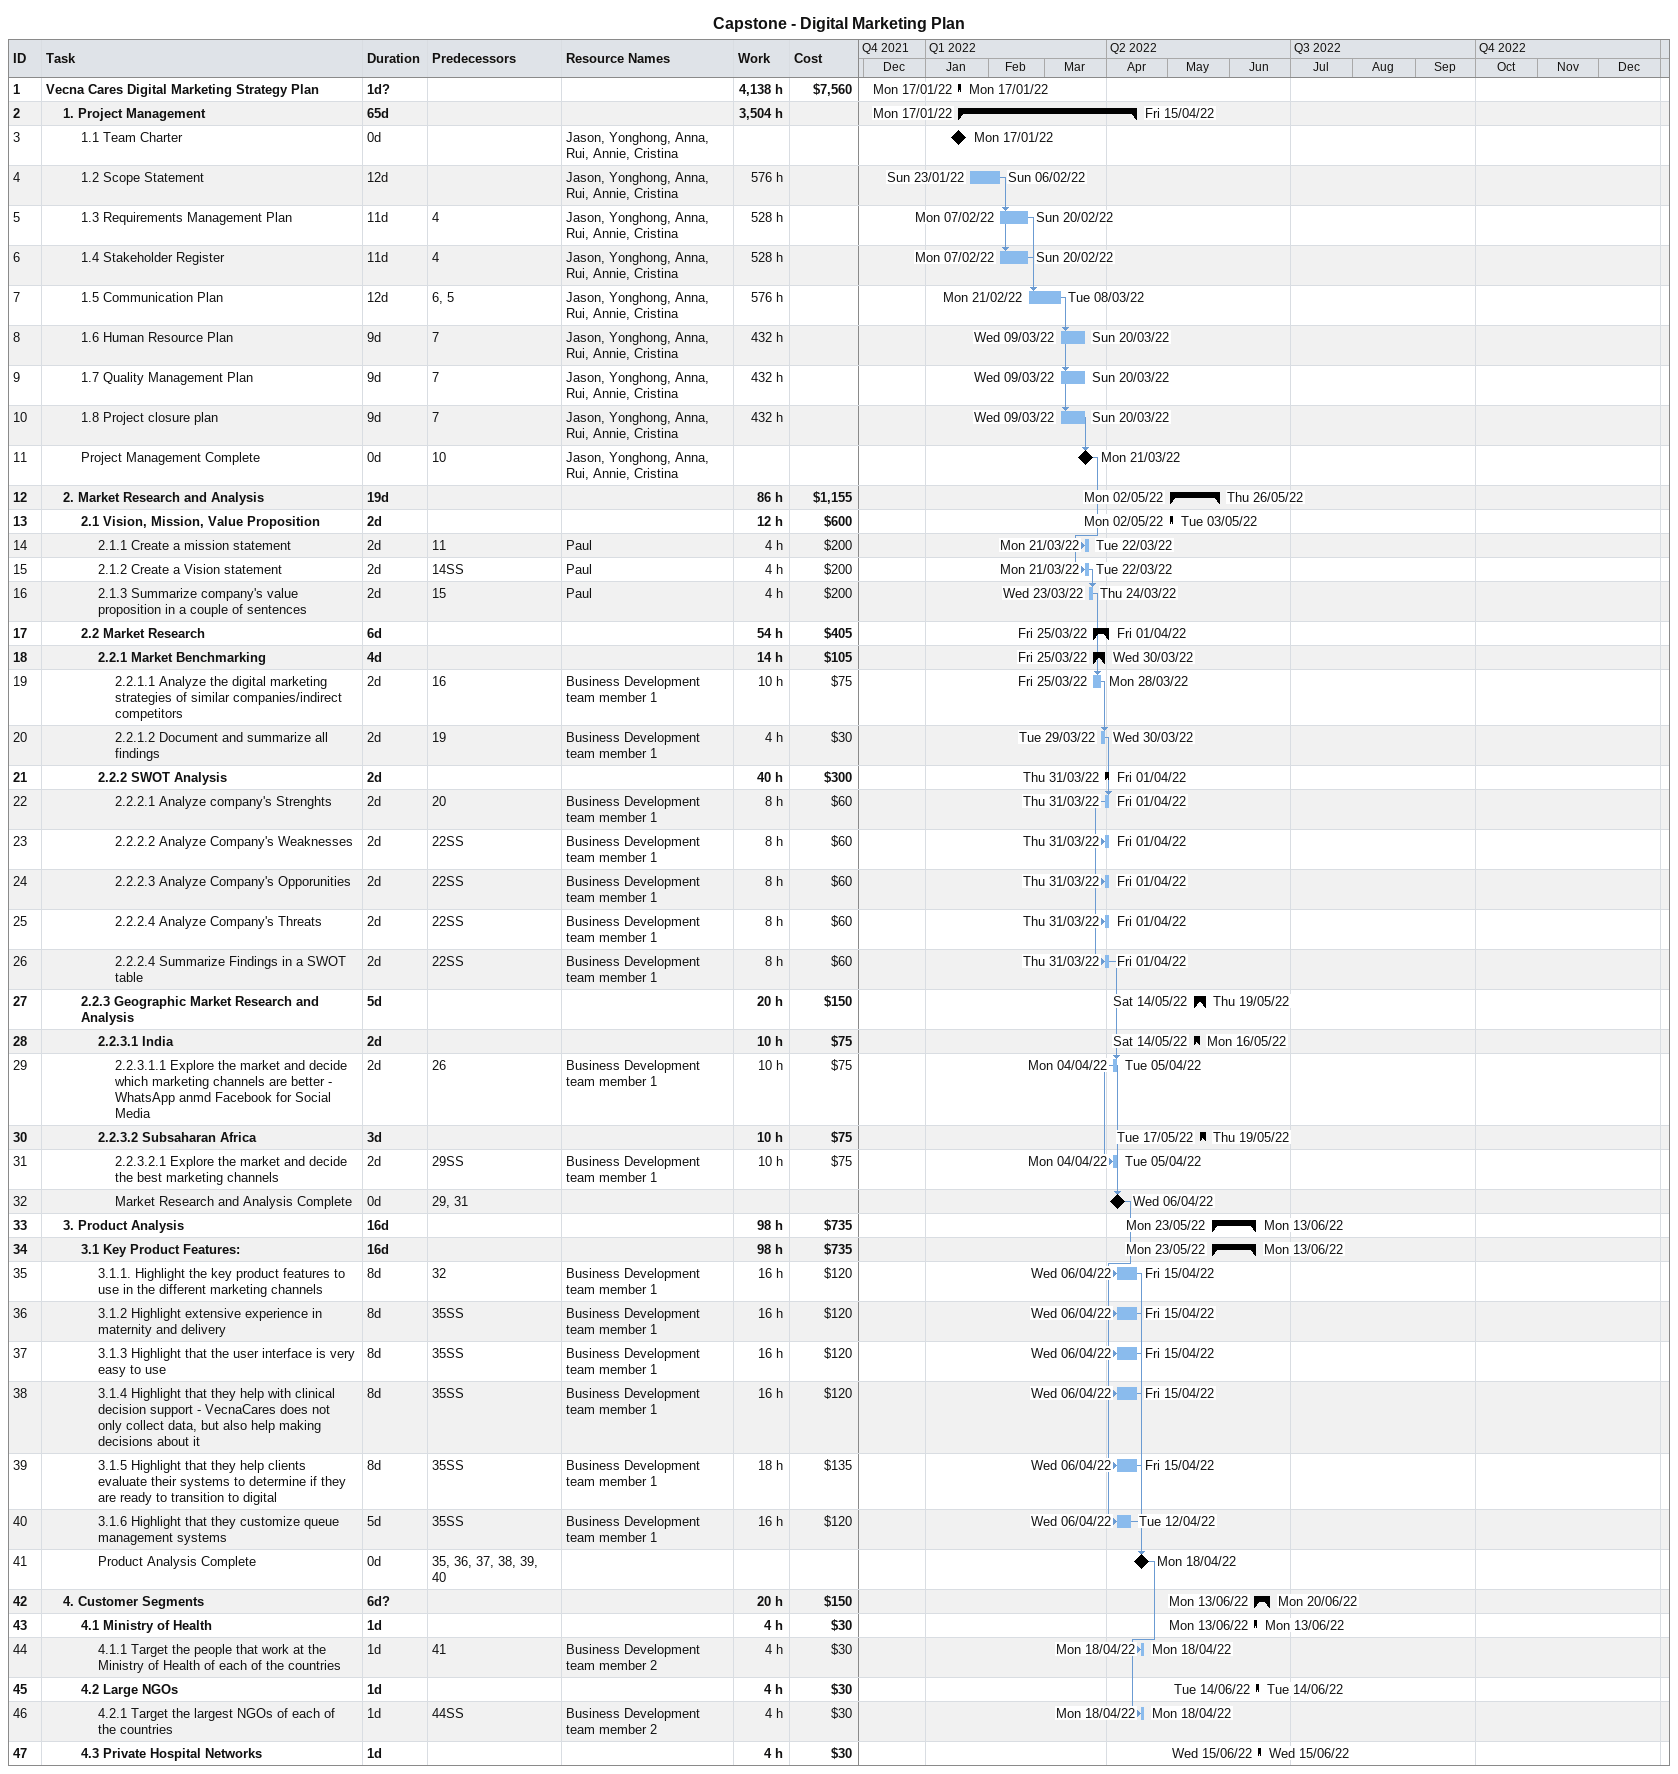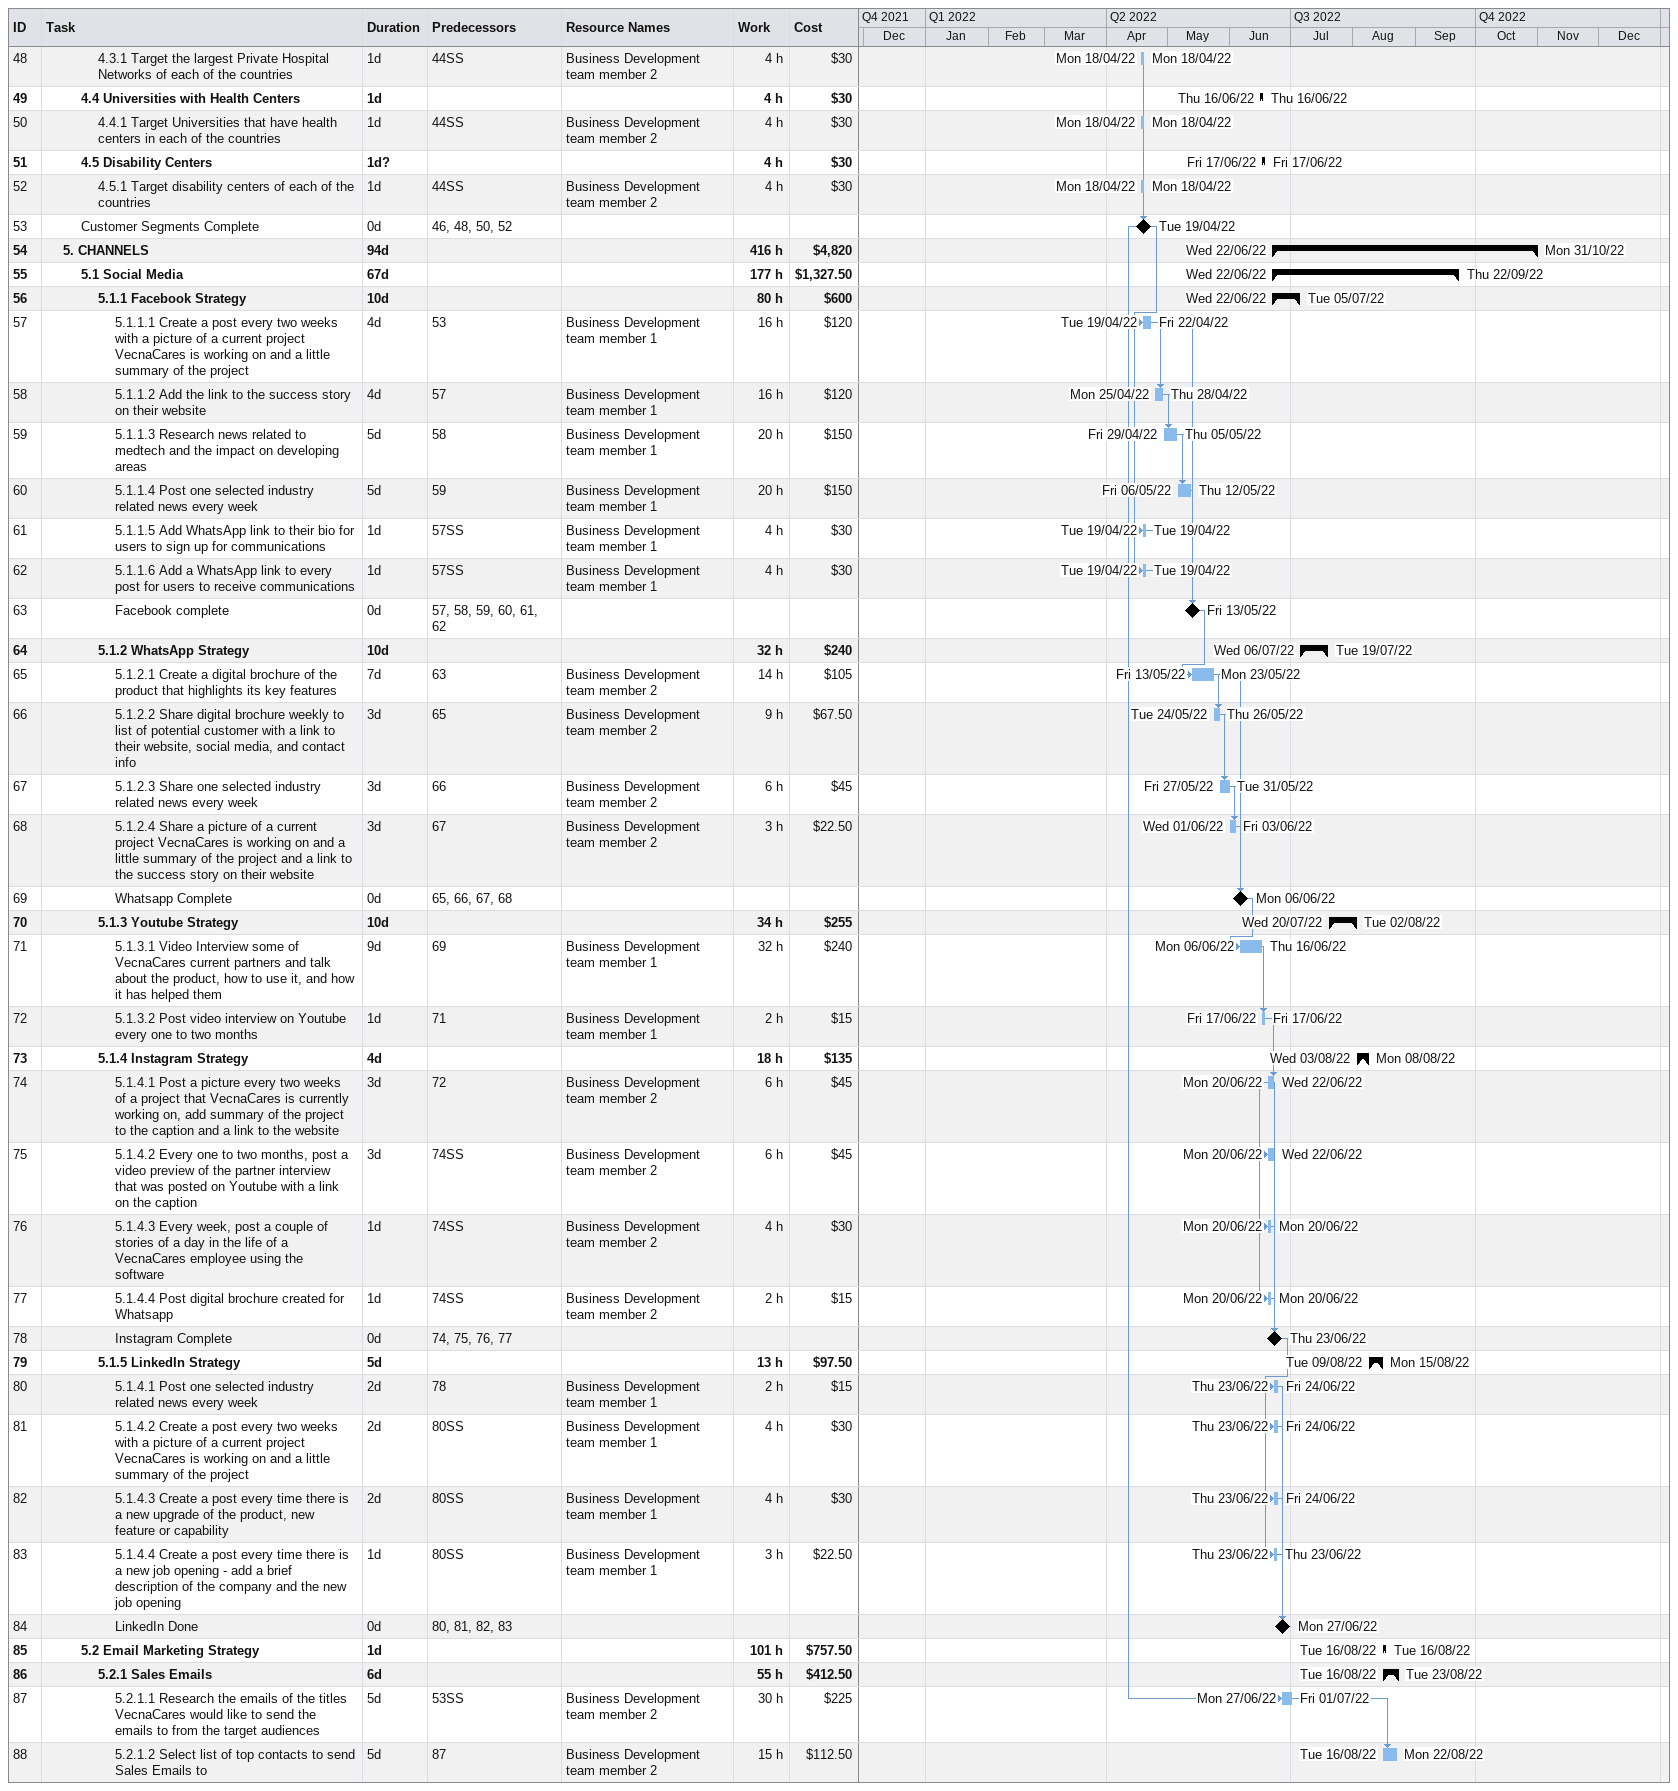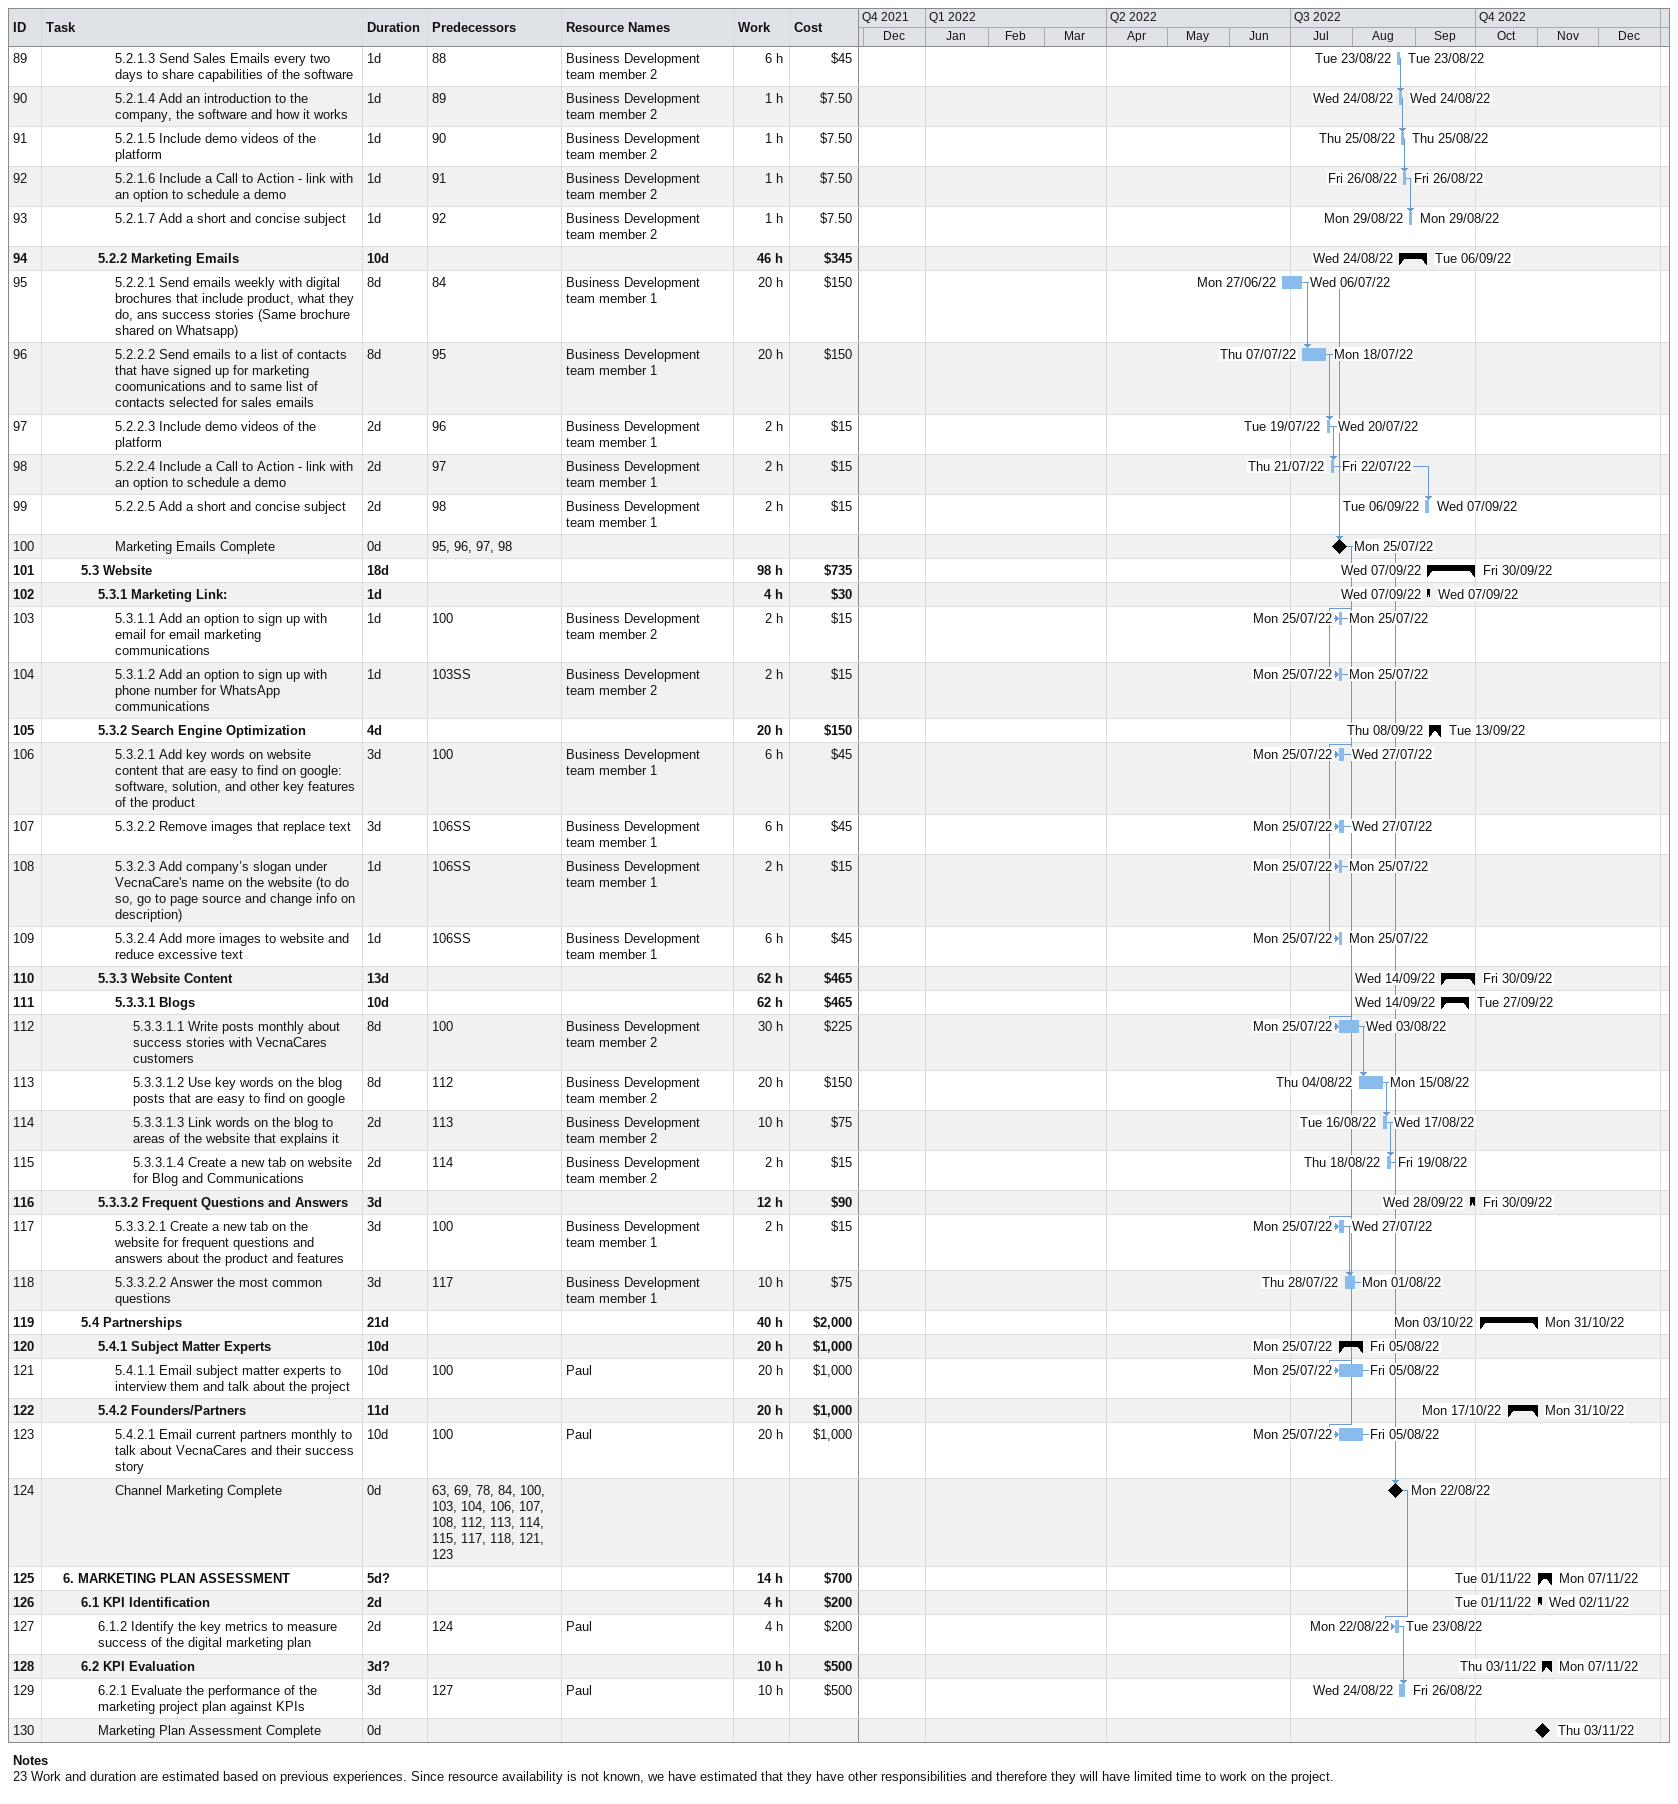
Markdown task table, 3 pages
Capstone - Digital Marketing Plan

| ID | Level | Task | Duration | Start | Finish | Predecessors | Resources | Work (h) | Cost ($) |
|---|---|---|---|---|---|---|---|---|---|
| 1 | 1 | **Vecna Cares Digital Marketing Strategy Plan** | 1d? | 2022-01-17 | 2022-01-17 |  |  | 4138 | 7560 |
| 2 | 2 | **1. Project Management** | 65d | 2022-01-17 | 2022-04-15 |  |  | 3504 |  |
| 3 | 3 | 1.1 Team Charter | 0d | 2022-01-17 | 2022-01-17 |  | Jason, Yonghong, Anna, Rui, Annie, Cristina |  |  |
| 4 | 3 | 1.2 Scope Statement | 12d | 2022-01-23 | 2022-02-06 |  | Jason, Yonghong, Anna, Rui, Annie, Cristina | 576 |  |
| 5 | 3 | 1.3 Requirements Management Plan | 11d | 2022-02-07 | 2022-02-20 | 4 | Jason, Yonghong, Anna, Rui, Annie, Cristina | 528 |  |
| 6 | 3 | 1.4 Stakeholder Register | 11d | 2022-02-07 | 2022-02-20 | 4 | Jason, Yonghong, Anna, Rui, Annie, Cristina | 528 |  |
| 7 | 3 | 1.5 Communication Plan | 12d | 2022-02-21 | 2022-03-08 | 6, 5 | Jason, Yonghong, Anna, Rui, Annie, Cristina | 576 |  |
| 8 | 3 | 1.6 Human Resource Plan | 9d | 2022-03-09 | 2022-03-20 | 7 | Jason, Yonghong, Anna, Rui, Annie, Cristina | 432 |  |
| 9 | 3 | 1.7 Quality Management Plan | 9d | 2022-03-09 | 2022-03-20 | 7 | Jason, Yonghong, Anna, Rui, Annie, Cristina | 432 |  |
| 10 | 3 | 1.8 Project closure plan | 9d | 2022-03-09 | 2022-03-20 | 7 | Jason, Yonghong, Anna, Rui, Annie, Cristina | 432 |  |
| 11 | 3 | Project Management Complete | 0d | 2022-03-21 | 2022-03-21 | 10 | Jason, Yonghong, Anna, Rui, Annie, Cristina |  |  |
| 12 | 2 | **2. Market Research and Analysis** | 19d | 2022-05-02 | 2022-05-26 |  |  | 86 | 1155 |
| 13 | 3 | **2.1 Vision, Mission, Value Proposition** | 2d | 2022-05-02 | 2022-05-03 |  |  | 12 | 600 |
| 14 | 4 | 2.1.1 Create a mission statement | 2d | 2022-03-21 | 2022-03-22 | 11 | Paul | 4 | 200 |
| 15 | 4 | 2.1.2 Create a Vision statement | 2d | 2022-03-21 | 2022-03-22 | 14SS | Paul | 4 | 200 |
| 16 | 4 | 2.1.3 Summarize company's value proposition in a couple of sentences | 2d | 2022-03-23 | 2022-03-24 | 15 | Paul | 4 | 200 |
| 17 | 3 | **2.2 Market Research** | 6d | 2022-03-25 | 2022-04-01 |  |  | 54 | 405 |
| 18 | 4 | **2.2.1 Market Benchmarking** | 4d | 2022-03-25 | 2022-03-30 |  |  | 14 | 105 |
| 19 | 5 | 2.2.1.1 Analyze the digital marketing strategies of similar companies/indirect competitors | 2d | 2022-03-25 | 2022-03-28 | 16 | Business Development team member 1 | 10 | 75 |
| 20 | 5 | 2.2.1.2 Document and summarize all findings | 2d | 2022-03-29 | 2022-03-30 | 19 | Business Development team member 1 | 4 | 30 |
| 21 | 4 | **2.2.2 SWOT Analysis** | 2d | 2022-03-31 | 2022-04-01 |  |  | 40 | 300 |
| 22 | 5 | 2.2.2.1 Analyze company's Strenghts | 2d | 2022-03-31 | 2022-04-01 | 20 | Business Development team member 1 | 8 | 60 |
| 23 | 5 | 2.2.2.2 Analyze Company's Weaknesses | 2d | 2022-03-31 | 2022-04-01 | 22SS | Business Development team member 1 | 8 | 60 |
| 24 | 5 | 2.2.2.3 Analyze Company's Opporunities | 2d | 2022-03-31 | 2022-04-01 | 22SS | Business Development team member 1 | 8 | 60 |
| 25 | 5 | 2.2.2.4 Analyze Company's Threats | 2d | 2022-03-31 | 2022-04-01 | 22SS | Business Development team member 1 | 8 | 60 |
| 26 | 5 | 2.2.2.4 Summarize Findings in a SWOT table | 2d | 2022-03-31 | 2022-04-01 | 22SS | Business Development team member 1 | 8 | 60 |
| 27 | 3 | **2.2.3 Geographic Market Research and Analysis** | 5d | 2022-05-14 | 2022-05-19 |  |  | 20 | 150 |
| 28 | 4 | **2.2.3.1 India** | 2d | 2022-05-14 | 2022-05-16 |  |  | 10 | 75 |
| 29 | 5 | 2.2.3.1.1 Explore the market and decide which marketing channels are better - WhatsApp anmd Facebook for Social Media | 2d | 2022-04-04 | 2022-04-05 | 26 | Business Development team member 1 | 10 | 75 |
| 30 | 4 | **2.2.3.2 Subsaharan Africa** | 3d | 2022-05-17 | 2022-05-19 |  |  | 10 | 75 |
| 31 | 5 | 2.2.3.2.1 Explore the market and decide the best marketing channels | 2d | 2022-04-04 | 2022-04-05 | 29SS | Business Development team member 1 | 10 | 75 |
| 32 | 5 | Market Research and Analysis Complete | 0d | 2022-04-06 | 2022-04-06 | 29, 31 |  |  |  |
| 33 | 2 | **3. Product Analysis** | 16d | 2022-05-23 | 2022-06-13 |  |  | 98 | 735 |
| 34 | 3 | **3.1 Key Product Features:** | 16d | 2022-05-23 | 2022-06-13 |  |  | 98 | 735 |
| 35 | 4 | 3.1.1. Highlight the key product features to use in the different marketing channels | 8d | 2022-04-06 | 2022-04-15 | 32 | Business Development team member 1 | 16 | 120 |
| 36 | 4 | 3.1.2 Highlight extensive experience in maternity and delivery | 8d | 2022-04-06 | 2022-04-15 | 35SS | Business Development team member 1 | 16 | 120 |
| 37 | 4 | 3.1.3 Highlight that the user interface is very easy to use | 8d | 2022-04-06 | 2022-04-15 | 35SS | Business Development team member 1 | 16 | 120 |
| 38 | 4 | 3.1.4 Highlight that they help with clinical decision support - VecnaCares does not only collect data, but also help making decisions about it | 8d | 2022-04-06 | 2022-04-15 | 35SS | Business Development team member 1 | 16 | 120 |
| 39 | 4 | 3.1.5 Highlight that they help clients evaluate their systems to determine if they are ready to transition to digital | 8d | 2022-04-06 | 2022-04-15 | 35SS | Business Development team member 1 | 18 | 135 |
| 40 | 4 | 3.1.6 Highlight that they customize queue management systems | 5d | 2022-04-06 | 2022-04-12 | 35SS | Business Development team member 1 | 16 | 120 |
| 41 | 4 | Product Analysis Complete | 0d | 2022-04-18 | 2022-04-18 | 35, 36, 37, 38, 39, 40 |  |  |  |
| 42 | 2 | **4. Customer Segments** | 6d? | 2022-06-13 | 2022-06-20 |  |  | 20 | 150 |
| 43 | 3 | **4.1 Ministry of Health** | 1d | 2022-06-13 | 2022-06-13 |  |  | 4 | 30 |
| 44 | 4 | 4.1.1 Target the people that work at the Ministry of Health of each of the countries | 1d | 2022-04-18 | 2022-04-18 | 41 | Business Development team member 2 | 4 | 30 |
| 45 | 3 | **4.2 Large NGOs** | 1d | 2022-06-14 | 2022-06-14 |  |  | 4 | 30 |
| 46 | 4 | 4.2.1 Target the largest NGOs of each of the countries | 1d | 2022-04-18 | 2022-04-18 | 44SS | Business Development team member 2 | 4 | 30 |
| 47 | 3 | **4.3 Private Hospital Networks** | 1d | 2022-06-15 | 2022-06-15 |  |  | 4 | 30 |
| 48 | 4 | 4.3.1 Target the largest Private Hospital Networks of each of the countries | 1d | 2022-04-18 | 2022-04-18 | 44SS | Business Development team member 2 | 4 | 30 |
| 49 | 3 | **4.4 Universities with Health Centers** | 1d | 2022-06-16 | 2022-06-16 |  |  | 4 | 30 |
| 50 | 4 | 4.4.1 Target Universities that have health centers in each of the countries | 1d | 2022-04-18 | 2022-04-18 | 44SS | Business Development team member 2 | 4 | 30 |
| 51 | 3 | **4.5 Disability Centers** | 1d? | 2022-06-17 | 2022-06-17 |  |  | 4 | 30 |
| 52 | 4 | 4.5.1 Target disability centers of each of the countries | 1d | 2022-04-18 | 2022-04-18 | 44SS | Business Development team member 2 | 4 | 30 |
| 53 | 3 | Customer Segments Complete | 0d | 2022-04-19 | 2022-04-19 | 46, 48, 50, 52 |  |  |  |
| 54 | 2 | **5. CHANNELS** | 94d | 2022-06-22 | 2022-10-31 |  |  | 416 | 4820 |
| 55 | 3 | **5.1 Social Media** | 67d | 2022-06-22 | 2022-09-22 |  |  | 177 | 1327.50 |
| 56 | 4 | **5.1.1 Facebook Strategy** | 10d | 2022-06-22 | 2022-07-05 |  |  | 80 | 600 |
| 57 | 5 | 5.1.1.1 Create a post every two weeks with a picture of a current project VecnaCares is working on and a little summary of the project | 4d | 2022-04-19 | 2022-04-22 | 53 | Business Development team member 1 | 16 | 120 |
| 58 | 5 | 5.1.1.2 Add the link to the success story on their website | 4d | 2022-04-25 | 2022-04-28 | 57 | Business Development team member 1 | 16 | 120 |
| 59 | 5 | 5.1.1.3 Research news related to medtech and the impact on developing areas | 5d | 2022-04-29 | 2022-05-05 | 58 | Business Development team member 1 | 20 | 150 |
| 60 | 5 | 5.1.1.4 Post one selected industry related news every week | 5d | 2022-05-06 | 2022-05-12 | 59 | Business Development team member 1 | 20 | 150 |
| 61 | 5 | 5.1.1.5 Add WhatsApp link to their bio for users to sign up for communications | 1d | 2022-04-19 | 2022-04-19 | 57SS | Business Development team member 1 | 4 | 30 |
| 62 | 5 | 5.1.1.6 Add a WhatsApp link to every post for users to receive communications | 1d | 2022-04-19 | 2022-04-19 | 57SS | Business Development team member 1 | 4 | 30 |
| 63 | 5 | Facebook complete | 0d | 2022-05-13 | 2022-05-13 | 57, 58, 59, 60, 61, 62 |  |  |  |
| 64 | 4 | **5.1.2 WhatsApp Strategy** | 10d | 2022-07-06 | 2022-07-19 |  |  | 32 | 240 |
| 65 | 5 | 5.1.2.1 Create a digital brochure of the product that highlights its key features | 7d | 2022-05-13 | 2022-05-23 | 63 | Business Development team member 2 | 14 | 105 |
| 66 | 5 | 5.1.2.2 Share digital brochure weekly to list of potential customer with a link to their website, social media, and contact info | 3d | 2022-05-24 | 2022-05-26 | 65 | Business Development team member 2 | 9 | 67.50 |
| 67 | 5 | 5.1.2.3 Share one selected industry related news every week | 3d | 2022-05-27 | 2022-05-31 | 66 | Business Development team member 2 | 6 | 45 |
| 68 | 5 | 5.1.2.4 Share a picture of a current project VecnaCares is working on and a little summary of the project and a link to the success story on their website | 3d | 2022-06-01 | 2022-06-03 | 67 | Business Development team member 2 | 3 | 22.50 |
| 69 | 5 | Whatsapp Complete | 0d | 2022-06-06 | 2022-06-06 | 65, 66, 67, 68 |  |  |  |
| 70 | 4 | **5.1.3 Youtube Strategy** | 10d | 2022-07-20 | 2022-08-02 |  |  | 34 | 255 |
| 71 | 5 | 5.1.3.1 Video Interview some of VecnaCares current partners and talk about the product, how to use it, and how it has helped them | 9d | 2022-06-06 | 2022-06-16 | 69 | Business Development team member 1 | 32 | 240 |
| 72 | 5 | 5.1.3.2 Post video interview on Youtube every one to two months | 1d | 2022-06-17 | 2022-06-17 | 71 | Business Development team member 1 | 2 | 15 |
| 73 | 4 | **5.1.4 Instagram Strategy** | 4d | 2022-08-03 | 2022-08-08 |  |  | 18 | 135 |
| 74 | 5 | 5.1.4.1 Post a picture every two weeks of a project that VecnaCares is currently working on, add summary of the project to the caption and a link to the website | 3d | 2022-06-20 | 2022-06-22 | 72 | Business Development team member 2 | 6 | 45 |
| 75 | 5 | 5.1.4.2 Every one to two months, post a video preview of the partner interview that was posted on Youtube with a link on the caption | 3d | 2022-06-20 | 2022-06-22 | 74SS | Business Development team member 2 | 6 | 45 |
| 76 | 5 | 5.1.4.3 Every week, post a couple of stories of a day in the life of a VecnaCares employee using the software | 1d | 2022-06-20 | 2022-06-20 | 74SS | Business Development team member 2 | 4 | 30 |
| 77 | 5 | 5.1.4.4 Post digital brochure created for Whatsapp | 1d | 2022-06-20 | 2022-06-20 | 74SS | Business Development team member 2 | 2 | 15 |
| 78 | 5 | Instagram Complete | 0d | 2022-06-23 | 2022-06-23 | 74, 75, 76, 77 |  |  |  |
| 79 | 4 | **5.1.5 LinkedIn Strategy** | 5d | 2022-08-09 | 2022-08-15 |  |  | 13 | 97.50 |
| 80 | 5 | 5.1.4.1 Post one selected industry related news every week | 2d | 2022-06-23 | 2022-06-24 | 78 | Business Development team member 1 | 2 | 15 |
| 81 | 5 | 5.1.4.2 Create a post every two weeks with a picture of a current project VecnaCares is working on and a little summary of the project | 2d | 2022-06-23 | 2022-06-24 | 80SS | Business Development team member 1 | 4 | 30 |
| 82 | 5 | 5.1.4.3 Create a post every time there is a new upgrade of the product, new feature or capability | 2d | 2022-06-23 | 2022-06-24 | 80SS | Business Development team member 1 | 4 | 30 |
| 83 | 5 | 5.1.4.4 Create a post every time there is a new job opening - add a brief description of the company and the new job opening | 1d | 2022-06-23 | 2022-06-23 | 80SS | Business Development team member 1 | 3 | 22.50 |
| 84 | 5 | LinkedIn Done | 0d | 2022-06-27 | 2022-06-27 | 80, 81, 82, 83 |  |  |  |
| 85 | 3 | **5.2 Email Marketing Strategy** | 1d | 2022-08-16 | 2022-08-16 |  |  | 101 | 757.50 |
| 86 | 4 | **5.2.1 Sales Emails** | 6d | 2022-08-16 | 2022-08-23 |  |  | 55 | 412.50 |
| 87 | 5 | 5.2.1.1 Research the emails of the titles VecnaCares would like to send the emails to from the target audiences | 5d | 2022-06-27 | 2022-07-01 | 53SS | Business Development team member 2 | 30 | 225 |
| 88 | 5 | 5.2.1.2 Select list of top contacts to send Sales Emails to | 5d | 2022-08-16 | 2022-08-22 | 87 | Business Development team member 2 | 15 | 112.50 |
| 89 | 5 | 5.2.1.3 Send Sales Emails every two days to share capabilities of the software | 1d | 2022-08-23 | 2022-08-23 | 88 | Business Development team member 2 | 6 | 45 |
| 90 | 5 | 5.2.1.4 Add an introduction to the company, the software and how it works | 1d | 2022-08-24 | 2022-08-24 | 89 | Business Development team member 2 | 1 | 7.50 |
| 91 | 5 | 5.2.1.5 Include demo videos of the platform | 1d | 2022-08-25 | 2022-08-25 | 90 | Business Development team member 2 | 1 | 7.50 |
| 92 | 5 | 5.2.1.6 Include a Call to Action - link with an option to schedule a demo | 1d | 2022-08-26 | 2022-08-26 | 91 | Business Development team member 2 | 1 | 7.50 |
| 93 | 5 | 5.2.1.7 Add a short and concise subject | 1d | 2022-08-29 | 2022-08-29 | 92 | Business Development team member 2 | 1 | 7.50 |
| 94 | 4 | **5.2.2 Marketing Emails** | 10d | 2022-08-24 | 2022-09-06 |  |  | 46 | 345 |
| 95 | 5 | 5.2.2.1 Send emails weekly with digital brochures that include product, what they do, ans success stories (Same brochure shared on Whatsapp) | 8d | 2022-06-27 | 2022-07-06 | 84 | Business Development team member 1 | 20 | 150 |
| 96 | 5 | 5.2.2.2 Send emails to a list of contacts that have signed up for marketing coomunications and to same list of contacts selected for sales emails | 8d | 2022-07-07 | 2022-07-18 | 95 | Business Development team member 1 | 20 | 150 |
| 97 | 5 | 5.2.2.3 Include demo videos of the platform | 2d | 2022-07-19 | 2022-07-20 | 96 | Business Development team member 1 | 2 | 15 |
| 98 | 5 | 5.2.2.4 Include a Call to Action - link with an option to schedule a demo | 2d | 2022-07-21 | 2022-07-22 | 97 | Business Development team member 1 | 2 | 15 |
| 99 | 5 | 5.2.2.5 Add a short and concise subject | 2d | 2022-09-06 | 2022-09-07 | 98 | Business Development team member 1 | 2 | 15 |
| 100 | 5 | Marketing Emails Complete | 0d | 2022-07-25 | 2022-07-25 | 95, 96, 97, 98 |  |  |  |
| 101 | 3 | **5.3 Website** | 18d | 2022-09-07 | 2022-09-30 |  |  | 98 | 735 |
| 102 | 4 | **5.3.1 Marketing Link:** | 1d | 2022-09-07 | 2022-09-07 |  |  | 4 | 30 |
| 103 | 5 | 5.3.1.1 Add an option to sign up with email for email marketing communications | 1d | 2022-07-25 | 2022-07-25 | 100 | Business Development team member 2 | 2 | 15 |
| 104 | 5 | 5.3.1.2 Add an option to sign up with phone number for WhatsApp communications | 1d | 2022-07-25 | 2022-07-25 | 103SS | Business Development team member 2 | 2 | 15 |
| 105 | 4 | **5.3.2 Search Engine Optimization** | 4d | 2022-09-08 | 2022-09-13 |  |  | 20 | 150 |
| 106 | 5 | 5.3.2.1 Add key words on website content that are easy to find on google: software, solution, and other key features of the product | 3d | 2022-07-25 | 2022-07-27 | 100 | Business Development team member 1 | 6 | 45 |
| 107 | 5 | 5.3.2.2 Remove images that replace text | 3d | 2022-07-25 | 2022-07-27 | 106SS | Business Development team member 1 | 6 | 45 |
| 108 | 5 | 5.3.2.3 Add company’s slogan under VecnaCare's name on the website (to do so, go to page source and change info on description) | 1d | 2022-07-25 | 2022-07-25 | 106SS | Business Development team member 1 | 2 | 15 |
| 109 | 5 | 5.3.2.4 Add more images to website and reduce excessive text | 1d | 2022-07-25 | 2022-07-25 | 106SS | Business Development team member 1 | 6 | 45 |
| 110 | 4 | **5.3.3 Website Content** | 13d | 2022-09-14 | 2022-09-30 |  |  | 62 | 465 |
| 111 | 5 | **5.3.3.1 Blogs** | 10d | 2022-09-14 | 2022-09-27 |  |  | 62 | 465 |
| 112 | 6 | 5.3.3.1.1 Write posts monthly about success stories with VecnaCares customers | 8d | 2022-07-25 | 2022-08-03 | 100 | Business Development team member 2 | 30 | 225 |
| 113 | 6 | 5.3.3.1.2 Use key words on the blog posts that are easy to find on google | 8d | 2022-08-04 | 2022-08-15 | 112 | Business Development team member 2 | 20 | 150 |
| 114 | 6 | 5.3.3.1.3 Link words on the blog to areas of the website that explains it | 2d | 2022-08-16 | 2022-08-17 | 113 | Business Development team member 2 | 10 | 75 |
| 115 | 6 | 5.3.3.1.4 Create a new tab on website for Blog and Communications | 2d | 2022-08-18 | 2022-08-19 | 114 | Business Development team member 2 | 2 | 15 |
| 116 | 4 | **5.3.3.2 Frequent Questions and Answers** | 3d | 2022-09-28 | 2022-09-30 |  |  | 12 | 90 |
| 117 | 5 | 5.3.3.2.1 Create a new tab on the website for frequent questions and answers about the product and features | 3d | 2022-07-25 | 2022-07-27 | 100 | Business Development team member 1 | 2 | 15 |
| 118 | 5 | 5.3.3.2.2 Answer the most common questions | 3d | 2022-07-28 | 2022-08-01 | 117 | Business Development team member 1 | 10 | 75 |
| 119 | 3 | **5.4 Partnerships** | 21d | 2022-10-03 | 2022-10-31 |  |  | 40 | 2000 |
| 120 | 4 | **5.4.1 Subject Matter Experts** | 10d | 2022-07-25 | 2022-08-05 |  |  | 20 | 1000 |
| 121 | 5 | 5.4.1.1 Email subject matter experts to interview them and talk about the project | 10d | 2022-07-25 | 2022-08-05 | 100 | Paul | 20 | 1000 |
| 122 | 4 | **5.4.2 Founders/Partners** | 11d | 2022-10-17 | 2022-10-31 |  |  | 20 | 1000 |
| 123 | 5 | 5.4.2.1 Email current partners monthly to talk about VecnaCares and their success story | 10d | 2022-07-25 | 2022-08-05 | 100 | Paul | 20 | 1000 |
| 124 | 5 | Channel Marketing Complete | 0d | 2022-08-22 | 2022-08-22 | 63, 69, 78, 84, 100, 103, 104, 106, 107, 108, 112, 113, 114, 115, 117, 118, 121, 123 |  |  |  |
| 125 | 2 | **6. MARKETING PLAN ASSESSMENT** | 5d? | 2022-11-01 | 2022-11-07 |  |  | 14 | 700 |
| 126 | 3 | **6.1 KPI Identification** | 2d | 2022-11-01 | 2022-11-02 |  |  | 4 | 200 |
| 127 | 4 | 6.1.2 Identify the key metrics to measure success of the digital marketing plan | 2d | 2022-08-22 | 2022-08-23 | 124 | Paul | 4 | 200 |
| 128 | 3 | **6.2 KPI Evaluation** | 3d? | 2022-11-03 | 2022-11-07 |  |  | 10 | 500 |
| 129 | 4 | 6.2.1 Evaluate the performance of the marketing project plan against KPIs | 3d | 2022-08-24 | 2022-08-26 | 127 | Paul | 10 | 500 |
| 130 | 4 | Marketing Plan Assessment Complete | 0d | 2022-11-03 | 2022-11-03 |  |  |  |  |

Notes
- 23: Work and duration are estimated based on previous experiences. Since resource availability is not known, we have estimated that they have other responsibilities and therefore they will have limited time to work on the project.
